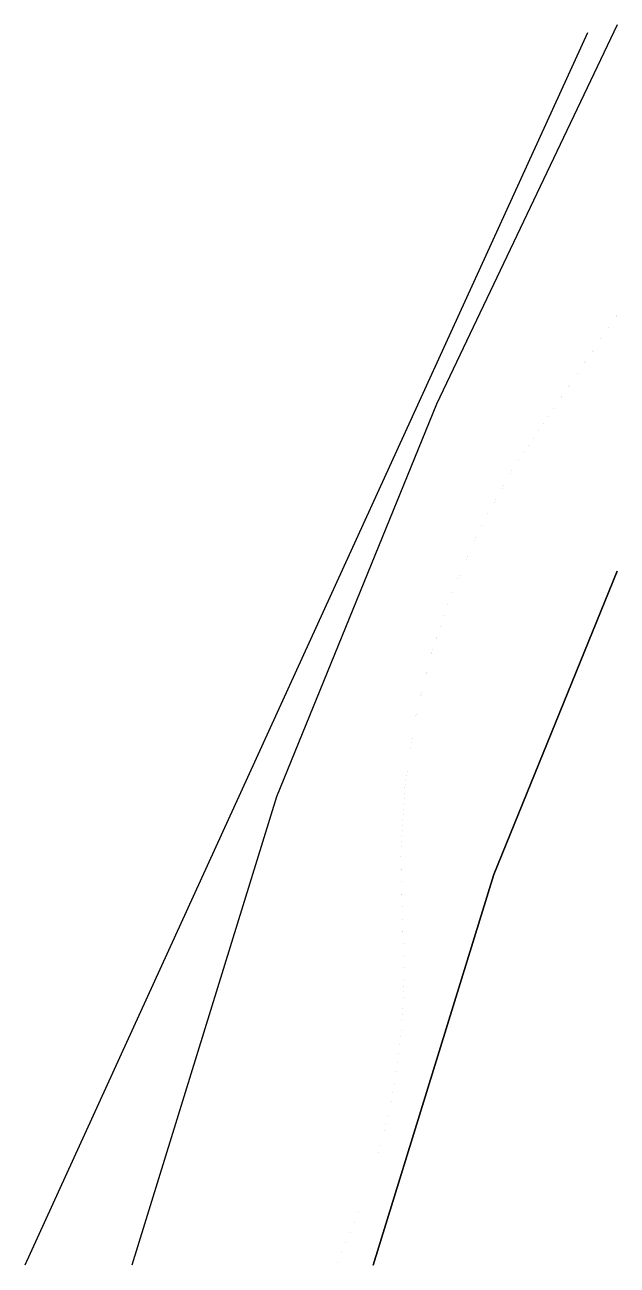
# Model space of a CAD drawing. Extents: x 40587750025 to 40589176181, y 3379490076 to 3381196839.
# Drawn here: x 40588443959 to 40588495365, y 3380091657 to 3380199332 of the extents above; entities that cross this region are included whole.
import ezdxf

# ---------------------------------------------------------------- set-up
doc = ezdxf.new("R2010")
doc.units = 0
doc.header["$LTSCALE"] = 10
doc.linetypes.add('DASHED', pattern=[19.05, 12.7, -6.35])
for name, color, linetype in [('00-GHBJ', 7, 'Continuous'), ('00-HLBJ', 5, 'Continuous'), ('A-建筑提资施工单位', 211, 'Continuous'), ('JT-绿道', 7, 'Continuous')]:
    doc.layers.add(name, color=color, linetype=linetype)

# ---------------------------------------------------------------- blocks, each defined once
blk = doc.blocks.new('00总图-C')
at = {"layer": '00-GHBJ', "color": 8, "lineweight": -3}
for points in [[(40588495364.21122, 3380199331.553291), (40588479673.300003, 3380166404.6), (40588479673.300003, 3380166404.6), (40588465804.599998, 3380132304.3), (40588465804.599998, 3380132304.3), (40588453256.289009, 3380091657.2)], [(40588474189.657387, 3380091657.2), (40588484660.199997, 3380125573.8), (40588484660.199997, 3380125573.8), (40588495364.21122, 3380151892.80617)]]:
    blk.add_lwpolyline(points, dxfattribs=at)
at = {"layer": '00-HLBJ', "color": 8}
blk.add_line((40588492789.531448, 3380198632.595221), (40588443958.911858, 3380091657.2), dxfattribs=at)
blk.add_line((40588492789.531448, 3380198632.595221), (40588443958.911858, 3380091657.2), dxfattribs=at)
blk.add_lwpolyline([(40588495364.21122, 3380151892.80617), (40588484660.199997, 3380125573.8), (40588484660.199997, 3380125573.8), (40588474189.657387, 3380091657.2)], dxfattribs=at)
at = {"layer": 'JT-绿道', "color": 8, "linetype": 'DASHED', "ltscale": 0.8, "const_width": 1, "flags": 128}
blk.add_lwpolyline([(40588495364.21122, 3380174169.797708), (40588489792.300003, 3380165927.5), (40588486463.299988, 3380161044), (40588483582.999992, 3380155883.1), (40588481174.499992, 3380150485.9), (40588479256.699997, 3380144895.4), (40588477845.199997, 3380139156.2), (40588476950.999992, 3380133313.9), (40588476581.399986, 3380127415.3), (40588476739.199997, 3380121507.1), (40588476880.999992, 3380116389.4), (40588476576.099991, 3380111278.9), (40588475826.699997, 3380106214.3), (40588474638.599991, 3380101234.5), (40588473020.800003, 3380096377.1), (40588470985.699989, 3380091679.3), (40588470973.738487, 3380091657.2)], dxfattribs=at)

msp = doc.modelspace()

# ---------------------------------------------------------------- block references
at = {"layer": 'A-建筑提资施工单位'}
msp.add_blockref('00总图-C', (0, 0), dxfattribs=at)

doc.saveas('drawing.dxf')
